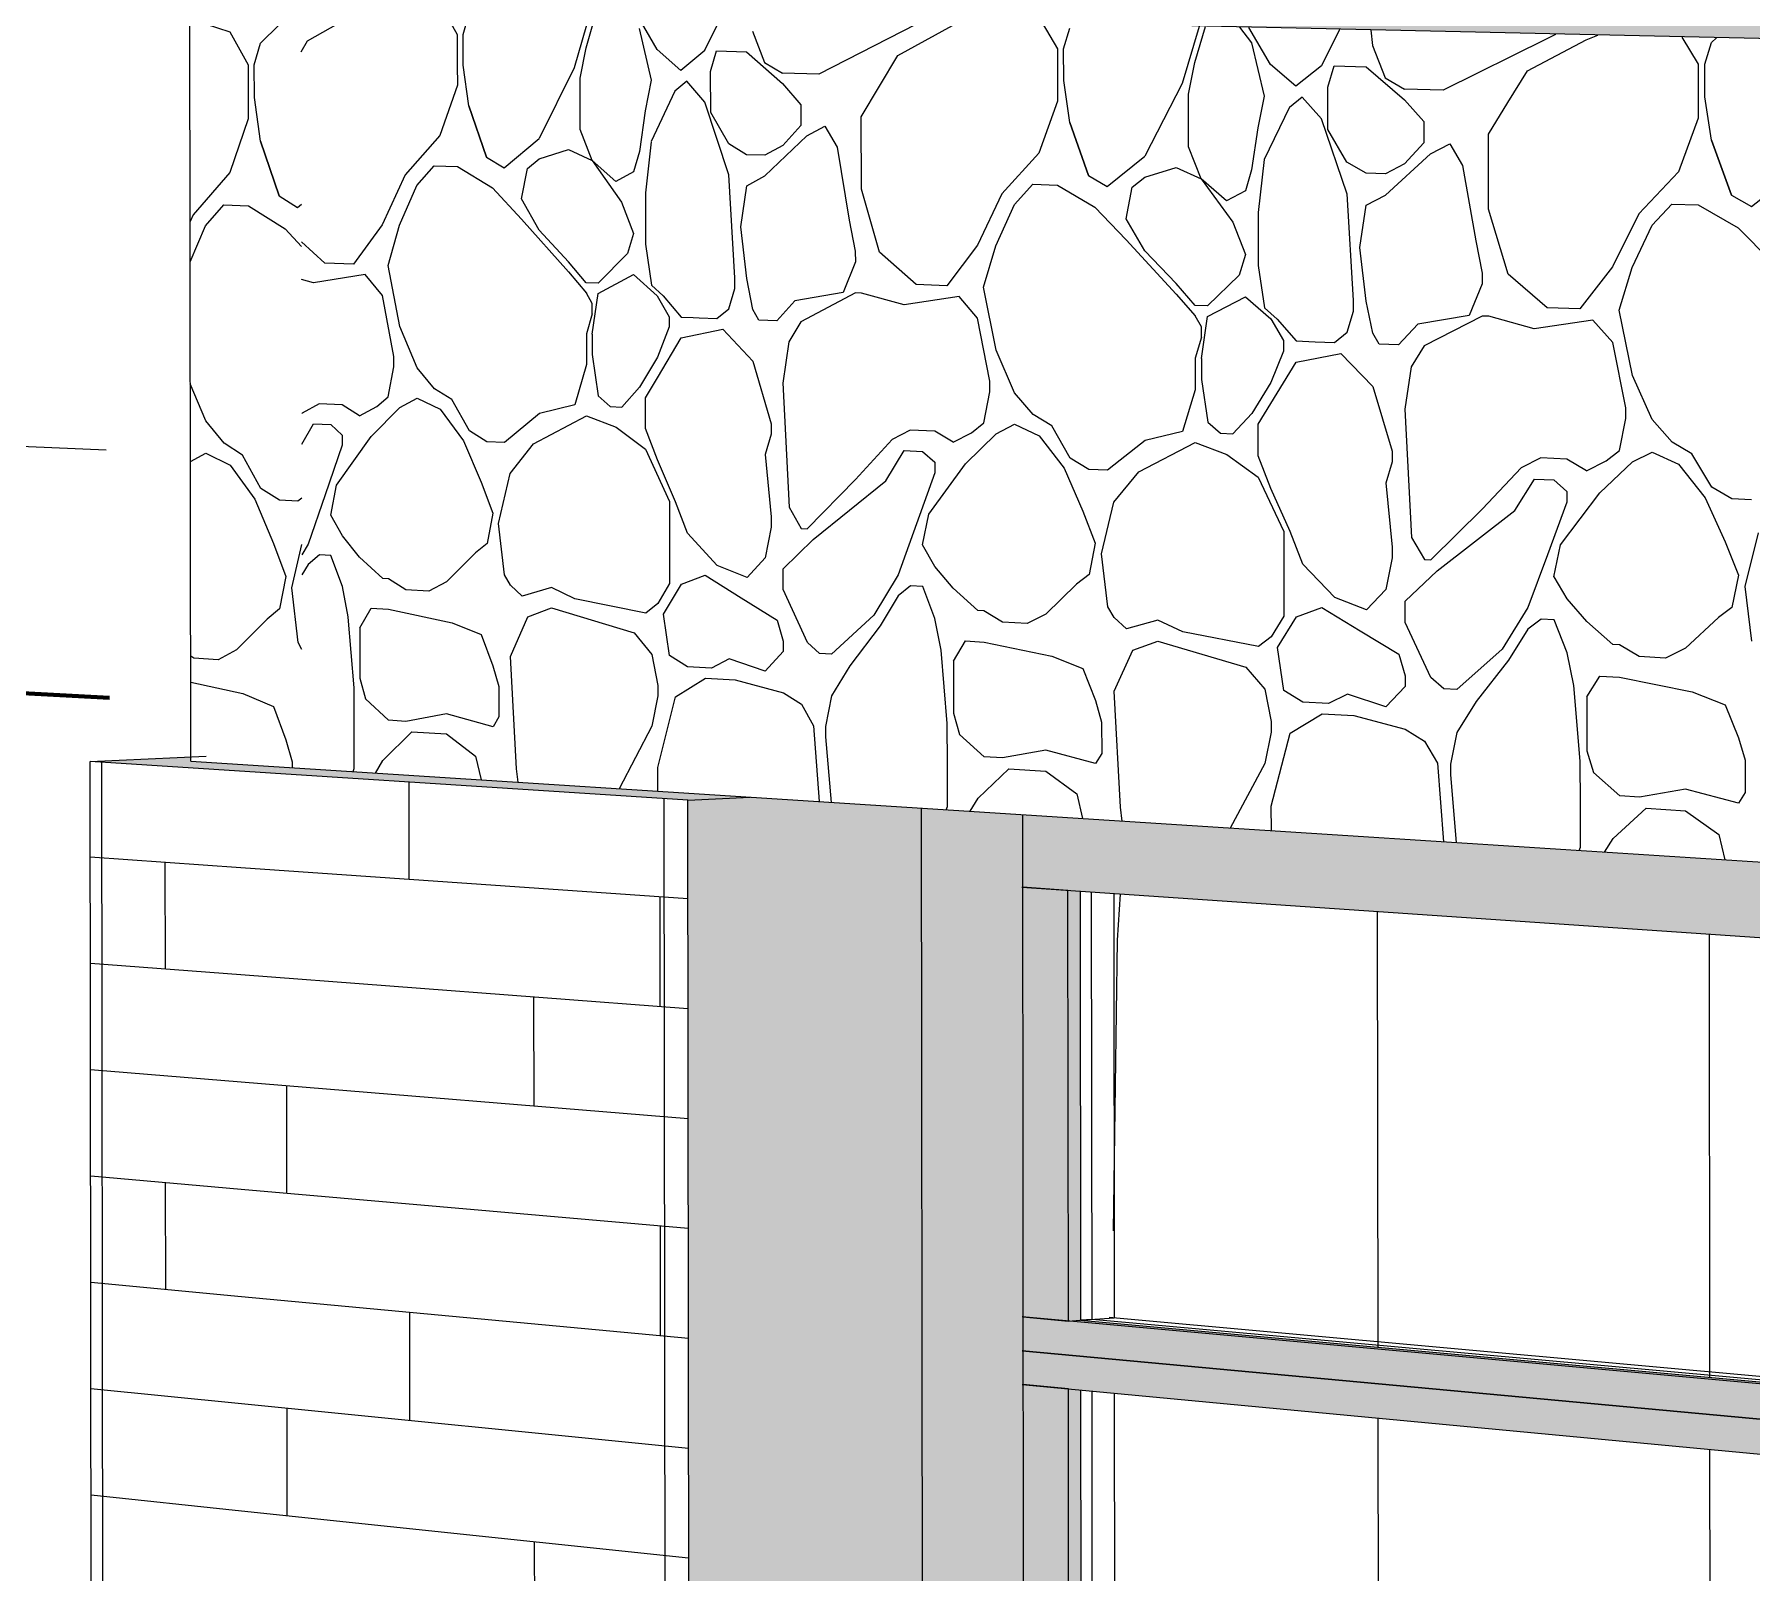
# Model space of a CAD drawing. Header units: inches. Extents: x 5690 to 5695, y -585 to 907.
# Drawn here: x 5691.4901 to 5691.5882, y 126.4581 to 126.546 of the extents above; entities that cross this region are included whole.
import ezdxf

# ---------------------------------------------------------------- set-up
doc = ezdxf.new("R2010")
doc.units = ezdxf.units.IN
doc.header["$MEASUREMENT"] = 0
for name, color, linetype, lineweight in [('A-CLNG', 13, 'Continuous', 13), ('A-DETL', 90, 'Continuous', 9), ('A-DOOR', 31, 'Continuous', 13), ('A-DOOR-2', 31, 'Continuous', 9), ('A-WALL-PATT-1', 111, 'Continuous', 9), ('C-TOPO', 7, 'Continuous', 9), ('C-TOPO-MAJR', 7, 'Continuous', 70), ('I-WALL', 2, 'Continuous', 13), ('S-FNDN', 32, 'Continuous', 13), ('S-FNDN-1', 32, 'Continuous', 9)]:
    doc.layers.add(name, color=color, linetype=linetype, lineweight=lineweight)

# ---------------------------------------------------------------- blocks, each defined once
blk = doc.blocks.new('FP_58-3D View 1 Copy 1')
at = {"layer": 'A-WALL-PATT-1'}
for p, q in [((8147.352931, 126.498982), (8147.361527, 126.49838)), ((8147.357219, 126.492579), (8147.357211, 126.498682)), ((8147.352939, 126.492904), (8147.361535, 126.492252)), ((8147.352947, 126.486827), (8147.361542, 126.486124)), ((8147.352955, 126.48075), (8147.36155, 126.479997)), ((8147.357243, 126.474273), (8147.357235, 126.480375)), ((8147.352963, 126.474674), (8147.361558, 126.473869)), ((8147.352971, 126.468597), (8147.361566, 126.467742)), ((8147.352979, 126.462521), (8147.361574, 126.461615))]:
    blk.add_line(p, q, dxfattribs=at)
blk = doc.blocks.new('FP_61-3D View 1 Copy 1')
at = {"layer": 'A-WALL-PATT-1'}
for p, q in [((8147.371149, 126.497707), (8147.371142, 126.503246)), ((8147.361527, 126.49838), (8147.387058, 126.496594)), ((8147.385476, 126.490435), (8147.385468, 126.496705)), ((8147.361535, 126.492252), (8147.387066, 126.490315)), ((8147.378275, 126.484756), (8147.378268, 126.490982)), ((8147.361542, 126.486124), (8147.387073, 126.484036)), ((8147.364157, 126.479768), (8147.364149, 126.485911)), ((8147.36155, 126.479997), (8147.38708, 126.477758)), ((8147.385498, 126.471629), (8147.385491, 126.477897)), ((8147.361558, 126.473869), (8147.387088, 126.47148)), ((8147.371188, 126.466785), (8147.37118, 126.472969)), ((8147.361566, 126.467742), (8147.387095, 126.465202)), ((8147.36418, 126.461341), (8147.364172, 126.467483)), ((8147.361574, 126.461615), (8147.387103, 126.458925)), ((8147.378313, 126.453627), (8147.378306, 126.459852))]:
    blk.add_line(p, q, dxfattribs=at)
blk = doc.blocks.new('FP_67-3D View 1 Copy 1')
at = {"layer": 'A-DOOR-2'}
for p, q in [((8147.426479, 126.470959), (8147.426453, 126.495858)), ((8147.445421, 126.469241), (8147.445396, 126.494567)), ((8147.465024, 126.467463), (8147.465001, 126.493231)), ((8147.485325, 126.465621), (8147.485303, 126.491848))]:
    blk.add_line(p, q, dxfattribs=at)
blk = doc.blocks.new('FP_68-3D View 1 Copy 1')
at = {"layer": 'A-DOOR-2'}
for p, q in [((8147.426514, 126.43792), (8147.426483, 126.46691)), ((8147.445453, 126.435634), (8147.445425, 126.465122)), ((8147.465055, 126.433269), (8147.465028, 126.463272)), ((8147.485354, 126.43082), (8147.485329, 126.461356))]:
    blk.add_line(p, q, dxfattribs=at)
blk = doc.blocks.new('FP_73-3D View 1 Copy 1')
at = {"layer": 'A-WALL-PATT-1'}
for p, q in [((8147.358616, 126.547187), (8147.359144, 126.547409)), ((8147.359144, 126.547409), (8147.360892, 126.54737)), ((8147.360892, 126.54737), (8147.361418, 126.547668)), ((8147.362647, 126.545468), (8147.364802, 126.547592)), ((8147.358617, 126.546724), (8147.358796, 126.546799)), ((8147.358796, 126.546799), (8147.360893, 126.546131)), ((8147.360893, 126.546131), (8147.361947, 126.544245)), ((8147.362298, 126.544236), (8147.362648, 126.545468)), ((8147.361947, 126.544245), (8147.36195, 126.542385)), ((8147.362301, 126.542375), (8147.362298, 126.544236)), ((8147.36195, 126.542385), (8147.361951, 126.541145)), ((8147.362655, 126.539884), (8147.362301, 126.542376)), ((8147.361951, 126.541145), (8147.360904, 126.538078)), ((8147.362655, 126.539884), (8147.363714, 126.536747)), ((8147.363714, 126.536747), (8147.362655, 126.539884)), ((8147.360904, 126.538078), (8147.35881, 126.535672)), ((8147.363714, 126.536747), (8147.364772, 126.53609)), ((8147.35881, 126.535672), (8147.358632, 126.535281)), ((8147.359509, 126.53503), (8147.360556, 126.536232)), ((8147.360556, 126.536232), (8147.361958, 126.536185)), ((8147.361958, 126.536185), (8147.364069, 126.534871)), ((8147.364772, 126.53609), (8147.364989, 126.536274)), ((8147.358635, 126.532989), (8147.359509, 126.53503)), ((8147.364069, 126.534871), (8147.364992, 126.533864)), ((8147.359523, 126.523896), (8147.358644, 126.526007)), ((8147.360574, 126.52261), (8147.359523, 126.523896)), ((8147.358649, 126.521564), (8147.359526, 126.522041)), ((8147.359526, 126.522041), (8147.360925, 126.521355)), ((8147.361625, 126.521941), (8147.360574, 126.52261)), ((8147.36268, 126.520031), (8147.361625, 126.521941)), ((8147.360925, 126.521355), (8147.36233, 126.519428)), ((8147.363736, 126.519358), (8147.36268, 126.520031)), ((8147.36233, 126.519428), (8147.363388, 126.516892)), ((8147.364793, 126.519305), (8147.363736, 126.519358)), ((8147.36501, 126.519486), (8147.364793, 126.519305)), ((8147.363388, 126.516892), (8147.364094, 126.514992)), ((8147.364447, 126.514352), (8147.365014, 126.516832)), ((8147.364094, 126.514992), (8147.363744, 126.513148)), ((8147.364804, 126.511224), (8147.364447, 126.514351)), ((8147.363744, 126.513148), (8147.363041, 126.512567)), ((8147.363041, 126.512567), (8147.361289, 126.510807)), ((8147.365021, 126.510829), (8147.364804, 126.511224)), ((8147.358843, 126.510331), (8147.358664, 126.510447)), ((8147.36024, 126.510249), (8147.358843, 126.510331)), ((8147.361289, 126.510807), (8147.36024, 126.510249)), ((8147.358666, 126.508966), (8147.361643, 126.508308)), ((8147.361643, 126.508308), (8147.363399, 126.507581)), ((8147.363399, 126.507581), (8147.364106, 126.505674)), ((8147.364106, 126.505675), (8147.36446, 126.50441)), ((8147.36446, 126.50441), (8147.36446, 126.504075))]:
    blk.add_line(p, q, dxfattribs=at)
blk = doc.blocks.new('FP_74-3D View 1 Copy 1')
at = {"layer": 'A-WALL-PATT-1'}
for p, q in [((8147.373077, 126.547406), (8147.37389, 126.545971)), ((8147.365331, 126.545599), (8147.368276, 126.547258)), ((8147.374222, 126.545963), (8147.374552, 126.547115)), ((8147.381484, 126.547217), (8147.380572, 126.544061)), ((8147.381244, 126.545211), (8147.381821, 126.547209)), ((8147.385298, 126.545113), (8147.384129, 126.547157)), ((8147.388996, 126.547048), (8147.388018, 126.545046)), ((8147.400084, 126.546535), (8147.394537, 126.543705)), ((8147.399041, 126.544778), (8147.40218, 126.546488)), ((8147.4073, 126.546637), (8147.408166, 126.545154)), ((8147.40852, 126.545145), (8147.408873, 126.546336)), ((8147.416266, 126.546435), (8147.415293, 126.543176)), ((8147.416009, 126.544364), (8147.416626, 126.546427)), ((8147.418554, 126.546384), (8147.41925, 126.545495)), ((8147.420336, 126.544258), (8147.419088, 126.546372)), ((8147.364978, 126.544986), (8147.365331, 126.545599)), ((8147.37389, 126.545971), (8147.373892, 126.544231)), ((8147.374224, 126.544222), (8147.374222, 126.545963)), ((8147.38428, 126.546309), (8147.384961, 126.543363)), ((8147.390752, 126.546158), (8147.39144, 126.544373)), ((8147.41925, 126.545495), (8147.419976, 126.542451)), ((8147.424282, 126.546255), (8147.423238, 126.544187)), ((8147.426067, 126.546215), (8147.426156, 126.545336)), ((8147.436121, 126.545717), (8147.430197, 126.542796)), ((8147.435007, 126.543901), (8147.43836, 126.545666)), ((8147.436616, 126.545978), (8147.436121, 126.545716)), ((8147.43836, 126.545666), (8147.439024, 126.545924)), ((8147.44383, 126.545816), (8147.444755, 126.544282)), ((8147.445133, 126.544273), (8147.44551, 126.545503)), ((8147.44551, 126.545503), (8147.445804, 126.545771)), ((8147.380909, 126.543468), (8147.381244, 126.545211)), ((8147.386658, 126.543905), (8147.385298, 126.545113)), ((8147.388019, 126.545046), (8147.386658, 126.543906)), ((8147.388361, 126.543862), (8147.388701, 126.54503)), ((8147.388701, 126.54503), (8147.390411, 126.544988)), ((8147.390411, 126.544988), (8147.392471, 126.543167)), ((8147.39144, 126.544373), (8147.392471, 126.543757)), ((8147.398, 126.543023), (8147.399041, 126.544778)), ((8147.408166, 126.545154), (8147.408168, 126.543357)), ((8147.408522, 126.543348), (8147.40852, 126.545145)), ((8147.415652, 126.542564), (8147.416009, 126.544364)), ((8147.426156, 126.545334), (8147.42689, 126.543489)), ((8147.373892, 126.544231), (8147.373893, 126.543071)), ((8147.374559, 126.541893), (8147.374224, 126.544223)), ((8147.380573, 126.544062), (8147.378565, 126.540036)), ((8147.380913, 126.540549), (8147.380909, 126.543468)), ((8147.388364, 126.541511), (8147.388361, 126.543862)), ((8147.394537, 126.543705), (8147.392471, 126.543757)), ((8147.421787, 126.54301), (8147.420336, 126.544258)), ((8147.423239, 126.544188), (8147.421787, 126.54301)), ((8147.423604, 126.542964), (8147.423967, 126.54417)), ((8147.423967, 126.54417), (8147.425792, 126.544125)), ((8147.425792, 126.544125), (8147.427991, 126.542242)), ((8147.42689, 126.543489), (8147.427991, 126.542852)), ((8147.433895, 126.542089), (8147.435007, 126.543901)), ((8147.444755, 126.544282), (8147.444757, 126.542425)), ((8147.445135, 126.542415), (8147.445133, 126.544273)), ((8147.373893, 126.543071), (8147.372902, 126.540201)), ((8147.384961, 126.543363), (8147.384625, 126.541614)), ((8147.38632, 126.542741), (8147.384966, 126.539847)), ((8147.386999, 126.54331), (8147.38632, 126.542741)), ((8147.388022, 126.542108), (8147.386999, 126.54331)), ((8147.392471, 126.543167), (8147.393505, 126.541959)), ((8147.396961, 126.541272), (8147.398, 126.543023)), ((8147.408168, 126.543357), (8147.408169, 126.54216)), ((8147.408879, 126.540943), (8147.408522, 126.543349)), ((8147.415294, 126.543177), (8147.413151, 126.53902)), ((8147.415656, 126.539549), (8147.415652, 126.542564)), ((8147.419976, 126.542451), (8147.419616, 126.540645)), ((8147.42215, 126.542395), (8147.421425, 126.541807)), ((8147.423242, 126.541152), (8147.42215, 126.542395)), ((8147.423607, 126.540535), (8147.423604, 126.542964)), ((8147.430197, 126.542796), (8147.427991, 126.542852)), ((8147.444757, 126.542425), (8147.444758, 126.541187)), ((8147.445516, 126.539928), (8147.445135, 126.542416)), ((8147.374559, 126.541893), (8147.37556, 126.538961)), ((8147.37556, 126.538961), (8147.374559, 126.541893)), ((8147.384625, 126.541614), (8147.384289, 126.539281)), ((8147.389393, 126.53795), (8147.388023, 126.542106)), ((8147.38939, 126.539717), (8147.388364, 126.541511)), ((8147.393505, 126.541959), (8147.393506, 126.541368)), ((8147.408169, 126.54216), (8147.407111, 126.539197)), ((8147.421425, 126.541808), (8147.41998, 126.538819)), ((8147.427991, 126.542243), (8147.429095, 126.540993)), ((8147.432785, 126.54028), (8147.433895, 126.542089)), ((8147.381588, 126.538777), (8147.380913, 126.540549)), ((8147.393506, 126.540777), (8147.392475, 126.539626)), ((8147.393506, 126.541368), (8147.393506, 126.540777)), ((8147.393852, 126.540177), (8147.394886, 126.540738)), ((8147.394886, 126.540738), (8147.395578, 126.539535)), ((8147.396966, 126.537124), (8147.396961, 126.541272)), ((8147.408879, 126.540943), (8147.409946, 126.537914)), ((8147.409946, 126.537914), (8147.408879, 126.540943)), ((8147.419616, 126.540645), (8147.419257, 126.538235)), ((8147.424704, 126.536855), (8147.423243, 126.54115)), ((8147.424702, 126.53868), (8147.423607, 126.540535)), ((8147.429095, 126.540993), (8147.429095, 126.540383)), ((8147.444758, 126.541187), (8147.443627, 126.538125)), ((8147.372902, 126.540201), (8147.370921, 126.537946)), ((8147.376561, 126.538349), (8147.378564, 126.540034)), ((8147.384966, 126.539846), (8147.38463, 126.536927)), ((8147.390417, 126.539098), (8147.38939, 126.539717)), ((8147.392475, 126.539626), (8147.391446, 126.539067)), ((8147.391447, 126.537887), (8147.393851, 126.540176)), ((8147.395578, 126.539536), (8147.396275, 126.53537)), ((8147.416376, 126.537718), (8147.415656, 126.539549)), ((8147.429096, 126.539772), (8147.427995, 126.538584)), ((8147.429095, 126.540383), (8147.429096, 126.539772)), ((8147.429464, 126.539151), (8147.430569, 126.539731)), ((8147.430569, 126.539731), (8147.431308, 126.538487)), ((8147.432789, 126.535994), (8147.432785, 126.54028)), ((8147.445516, 126.539928), (8147.446656, 126.536796)), ((8147.446656, 126.536796), (8147.445516, 126.539928)), ((8147.371582, 126.537346), (8147.372573, 126.538473)), ((8147.372573, 126.538473), (8147.373899, 126.538432)), ((8147.37556, 126.538961), (8147.376561, 126.538349)), ((8147.377897, 126.538308), (8147.378566, 126.53887)), ((8147.378566, 126.53887), (8147.380242, 126.539402)), ((8147.380242, 126.539402), (8147.381588, 126.538777)), ((8147.381588, 126.538778), (8147.383278, 126.536386)), ((8147.382939, 126.537567), (8147.381588, 126.538777)), ((8147.384289, 126.539281), (8147.383952, 126.53812)), ((8147.391446, 126.539067), (8147.390417, 126.539098)), ((8147.407111, 126.539197), (8147.404999, 126.53687)), ((8147.411013, 126.537281), (8147.41315, 126.539019)), ((8147.41998, 126.538819), (8147.419621, 126.535804)), ((8147.425798, 126.53804), (8147.424702, 126.53868)), ((8147.426896, 126.536788), (8147.429464, 126.539151)), ((8147.427995, 126.538584), (8147.426896, 126.538007)), ((8147.431308, 126.538487), (8147.432051, 126.534181)), ((8147.370921, 126.537946), (8147.369606, 126.5351)), ((8147.373899, 126.538432), (8147.375896, 126.537208)), ((8147.377565, 126.536572), (8147.377897, 126.538308)), ((8147.383952, 126.53812), (8147.382939, 126.537567)), ((8147.389741, 126.53206), (8147.389392, 126.537957)), ((8147.39042, 126.537331), (8147.391447, 126.537888)), ((8147.409946, 126.537914), (8147.411013, 126.537281)), ((8147.412438, 126.537237), (8147.413152, 126.537816)), ((8147.413151, 126.537816), (8147.41494, 126.538364)), ((8147.41494, 126.538364), (8147.416376, 126.537718)), ((8147.417816, 126.536466), (8147.416376, 126.537718)), ((8147.416376, 126.537718), (8147.418178, 126.535246)), ((8147.419257, 126.538235), (8147.418898, 126.537037)), ((8147.426896, 126.538007), (8147.425798, 126.53804)), ((8147.443627, 126.538125), (8147.441369, 126.535723)), ((8147.447797, 126.536141), (8147.450081, 126.537936)), ((8147.370594, 126.535066), (8147.371582, 126.537346)), ((8147.375896, 126.537208), (8147.377566, 126.535409)), ((8147.378571, 126.534792), (8147.377565, 126.536572)), ((8147.38463, 126.536928), (8147.384632, 126.53517)), ((8147.39008, 126.534986), (8147.39042, 126.537331)), ((8147.398011, 126.533532), (8147.396966, 126.537124)), ((8147.404999, 126.536871), (8147.403597, 126.533934)), ((8147.405704, 126.536251), (8147.40676, 126.537413)), ((8147.40676, 126.537413), (8147.408174, 126.537369)), ((8147.408174, 126.537369), (8147.410303, 126.536103)), ((8147.412084, 126.535445), (8147.412438, 126.537237)), ((8147.418898, 126.537037), (8147.417816, 126.536466)), ((8147.425075, 126.530769), (8147.424703, 126.536862)), ((8147.4258, 126.536214), (8147.426897, 126.536789)), ((8147.446656, 126.536796), (8147.447797, 126.536141)), ((8147.383278, 126.536386), (8147.383956, 126.534607)), ((8147.40465, 126.533897), (8147.405704, 126.536251)), ((8147.410303, 126.536103), (8147.412085, 126.534243)), ((8147.419621, 126.535804), (8147.419623, 126.533989)), ((8147.425437, 126.533792), (8147.4258, 126.536214)), ((8147.433905, 126.53228), (8147.432789, 126.535994)), ((8147.44137, 126.535723), (8147.439871, 126.532689)), ((8147.442122, 126.535081), (8147.443252, 126.536282)), ((8147.443252, 126.536282), (8147.444763, 126.536235)), ((8147.444763, 126.536235), (8147.447038, 126.534924)), ((8147.369606, 126.5351), (8147.367965, 126.53285)), ((8147.369938, 126.532778), (8147.370594, 126.535066)), ((8147.377566, 126.535409), (8147.38025, 126.532402)), ((8147.38025, 126.532985), (8147.378571, 126.534792)), ((8147.383956, 126.534607), (8147.383619, 126.533449)), ((8147.384632, 126.53517), (8147.384634, 126.533998)), ((8147.390426, 126.532029), (8147.39008, 126.534986)), ((8147.396275, 126.535369), (8147.396623, 126.533581)), ((8147.413156, 126.533605), (8147.412084, 126.535445)), ((8147.418178, 126.535246), (8147.418901, 126.533408)), ((8147.440997, 126.53265), (8147.442122, 126.535082)), ((8147.447038, 126.534924), (8147.448942, 126.532999)), ((8147.366327, 126.53291), (8147.364992, 126.534132)), ((8147.384634, 126.533999), (8147.384975, 126.531643)), ((8147.396623, 126.53358), (8147.396624, 126.532988)), ((8147.403597, 126.533933), (8147.401847, 126.531612)), ((8147.40395, 126.531536), (8147.40465, 126.533897)), ((8147.412084, 126.534244), (8147.414947, 126.531135)), ((8147.414947, 126.531737), (8147.413156, 126.533605)), ((8147.419623, 126.533989), (8147.419624, 126.532778)), ((8147.425806, 126.530737), (8147.425437, 126.533792)), ((8147.432051, 126.534181), (8147.432423, 126.532332)), ((8147.367965, 126.53285), (8147.366327, 126.53291)), ((8147.370602, 126.529286), (8147.369938, 126.532778)), ((8147.38126, 126.531781), (8147.38025, 126.532985)), ((8147.383619, 126.533449), (8147.381934, 126.531756)), ((8147.396624, 126.532988), (8147.395934, 126.531236)), ((8147.400101, 126.531676), (8147.398011, 126.533532)), ((8147.418901, 126.533408), (8147.418542, 126.532212)), ((8147.419624, 126.532779), (8147.419988, 126.530345)), ((8147.439871, 126.532689), (8147.438002, 126.530292)), ((8147.440248, 126.53021), (8147.440997, 126.53265)), ((8147.365675, 126.531783), (8147.364995, 126.53198)), ((8147.368623, 126.532249), (8147.365675, 126.531783)), ((8147.369611, 126.531058), (8147.368623, 126.532249)), ((8147.380251, 126.532401), (8147.381261, 126.531197)), ((8147.381934, 126.531756), (8147.38126, 126.531781)), ((8147.381934, 126.531171), (8147.383959, 126.532266)), ((8147.383959, 126.532266), (8147.385315, 126.531044)), ((8147.384975, 126.531643), (8147.385654, 126.531031)), ((8147.389742, 126.531466), (8147.389741, 126.532055)), ((8147.39077, 126.53025), (8147.390426, 126.53203)), ((8147.401847, 126.531612), (8147.400101, 126.531676)), ((8147.416024, 126.530492), (8147.414947, 126.531737)), ((8147.418542, 126.532212), (8147.416743, 126.530465)), ((8147.432423, 126.53172), (8147.431686, 126.529911)), ((8147.432423, 126.532332), (8147.432423, 126.53172)), ((8147.436137, 126.53036), (8147.433905, 126.53228)), ((8147.370274, 126.527565), (8147.369611, 126.531058)), ((8147.381598, 126.5306), (8147.381261, 126.531197)), ((8147.3816, 126.528848), (8147.381934, 126.531171)), ((8147.385315, 126.531044), (8147.385995, 126.529845)), ((8147.385654, 126.531031), (8147.386675, 126.529819)), ((8147.389402, 126.530302), (8147.389742, 126.531466)), ((8147.393174, 126.530748), (8147.392143, 126.529607)), ((8147.395934, 126.531236), (8147.393174, 126.530748)), ((8147.396626, 126.531211), (8147.393519, 126.529554)), ((8147.396973, 126.531198), (8147.396626, 126.531211)), ((8147.399406, 126.530514), (8147.396973, 126.531198)), ((8147.402548, 126.530991), (8147.399405, 126.530514)), ((8147.403601, 126.52976), (8147.402548, 126.530991)), ((8147.404657, 126.527929), (8147.40395, 126.531536)), ((8147.414948, 126.531134), (8147.416025, 126.529888)), ((8147.416744, 126.529861), (8147.418904, 126.530989)), ((8147.418904, 126.530989), (8147.420351, 126.529726)), ((8147.425076, 126.530156), (8147.425075, 126.530764)), ((8147.426173, 126.528898), (8147.425806, 126.530738)), ((8147.381599, 126.530016), (8147.381264, 126.528861)), ((8147.381599, 126.530016), (8147.381598, 126.5306)), ((8147.385995, 126.529845), (8147.385996, 126.529259)), ((8147.386675, 126.529819), (8147.387355, 126.529793)), ((8147.387355, 126.529793), (8147.387696, 126.52978)), ((8147.387696, 126.52978), (8147.388719, 126.52974)), ((8147.388719, 126.52974), (8147.389402, 126.530302)), ((8147.391114, 126.529647), (8147.39077, 126.53025)), ((8147.392143, 126.529607), (8147.391114, 126.529647)), ((8147.404308, 126.526153), (8147.403601, 126.52976)), ((8147.416743, 126.530465), (8147.416024, 126.530492)), ((8147.416385, 126.529272), (8147.416025, 126.529888)), ((8147.416387, 126.527462), (8147.416744, 126.529861)), ((8147.419989, 126.530345), (8147.420713, 126.529712)), ((8147.420351, 126.529726), (8147.421077, 126.528487)), ((8147.420713, 126.529712), (8147.421802, 126.528459)), ((8147.424712, 126.528954), (8147.425076, 126.530156)), ((8147.431686, 126.529911), (8147.428739, 126.52941)), ((8147.432425, 126.529883), (8147.429108, 126.528175)), ((8147.432795, 126.52987), (8147.432425, 126.529883)), ((8147.435393, 126.52916), (8147.432795, 126.52987)), ((8147.43875, 126.529649), (8147.435393, 126.52916)), ((8147.438002, 126.530292), (8147.436136, 126.53036)), ((8147.439875, 126.528375), (8147.43875, 126.529649)), ((8147.441003, 126.526481), (8147.440248, 126.53021)), ((8147.371595, 126.526932), (8147.370602, 126.529286)), ((8147.381264, 126.528861), (8147.381265, 126.527693)), ((8147.3816, 126.528848), (8147.381602, 126.527679)), ((8147.385996, 126.529259), (8147.385319, 126.527527)), ((8147.386676, 126.528645), (8147.389061, 126.529138)), ((8147.389061, 126.529139), (8147.390774, 126.527304)), ((8147.393519, 126.529554), (8147.392832, 126.5284)), ((8147.416386, 126.528668), (8147.416028, 126.527476)), ((8147.416386, 126.528668), (8147.416385, 126.529272)), ((8147.423984, 126.528374), (8147.424712, 126.528954)), ((8147.42654, 126.528275), (8147.426173, 126.528898)), ((8147.428739, 126.52941), (8147.427639, 126.528232)), ((8147.381265, 126.527693), (8147.381266, 126.527109)), ((8147.385321, 126.526355), (8147.386676, 126.528645)), ((8147.392832, 126.5284), (8147.392491, 126.526053)), ((8147.405716, 126.525497), (8147.404657, 126.527929)), ((8147.421077, 126.527881), (8147.420355, 126.526093)), ((8147.421077, 126.528487), (8147.421077, 126.527881)), ((8147.421802, 126.528458), (8147.422528, 126.52843)), ((8147.421803, 126.527246), (8147.424349, 126.527752)), ((8147.422528, 126.52843), (8147.422892, 126.528416)), ((8147.422892, 126.528416), (8147.423984, 126.528374)), ((8147.424349, 126.527752), (8147.426176, 126.525854)), ((8147.427639, 126.528232), (8147.42654, 126.528275)), ((8147.429108, 126.528176), (8147.428374, 126.526984)), ((8147.440629, 126.524646), (8147.439875, 126.528375)), ((8147.369947, 126.525268), (8147.370275, 126.526987)), ((8147.370275, 126.526987), (8147.370274, 126.527565)), ((8147.372589, 126.525732), (8147.371595, 126.526932)), ((8147.381266, 126.527109), (8147.380596, 126.524803)), ((8147.381602, 126.52768), (8147.381941, 126.525329)), ((8147.385319, 126.527527), (8147.384305, 126.525812)), ((8147.390774, 126.527304), (8147.391807, 126.523723)), ((8147.416028, 126.527476), (8147.416029, 126.52627)), ((8147.416387, 126.527462), (8147.416388, 126.526255)), ((8147.420356, 126.524882), (8147.421803, 126.527246)), ((8147.428374, 126.526984), (8147.42801, 126.52456)), ((8147.373584, 126.525109), (8147.372589, 126.525732)), ((8147.383292, 126.524685), (8147.384305, 126.525812)), ((8147.384644, 126.525212), (8147.385321, 126.526355)), ((8147.392491, 126.526058), (8147.392843, 126.518961)), ((8147.404308, 126.525556), (8147.404308, 126.526153)), ((8147.416029, 126.52627), (8147.41603, 126.525667)), ((8147.416388, 126.526256), (8147.41675, 126.523827)), ((8147.420355, 126.526093), (8147.419272, 126.524322)), ((8147.426176, 126.525854), (8147.427279, 126.522154)), ((8147.442133, 126.523966), (8147.441003, 126.526481)), ((8147.36601, 126.524865), (8147.365031, 126.524333)), ((8147.36732, 126.524807), (8147.36601, 126.524865)), ((8147.368305, 126.524187), (8147.36732, 126.524807)), ((8147.36929, 126.52472), (8147.369948, 126.525268)), ((8147.370607, 126.524662), (8147.371597, 126.525196)), ((8147.371597, 126.525196), (8147.372921, 126.524559)), ((8147.374582, 126.523325), (8147.373584, 126.525109)), ((8147.380596, 126.524803), (8147.378584, 126.524309)), ((8147.381941, 126.525328), (8147.382617, 126.524715)), ((8147.384646, 126.523455), (8147.384644, 126.525212)), ((8147.403959, 126.523782), (8147.404308, 126.525556)), ((8147.406775, 126.524257), (8147.405716, 126.525497)), ((8147.41603, 126.525667), (8147.415315, 126.523286)), ((8147.419634, 126.523702), (8147.420356, 126.524882)), ((8147.365031, 126.524333), (8147.365004, 126.524303)), ((8147.368305, 126.524187), (8147.36929, 126.52472)), ((8147.368963, 126.523003), (8147.370607, 126.524662)), ((8147.372921, 126.524559), (8147.37425, 126.52276)), ((8147.378583, 126.524309), (8147.377247, 126.523204)), ((8147.378251, 126.522577), (8147.381269, 126.52419)), ((8147.381269, 126.52419), (8147.382955, 126.52353)), ((8147.382617, 126.524715), (8147.383292, 126.524685)), ((8147.403258, 126.523217), (8147.403959, 126.523782)), ((8147.407836, 126.523613), (8147.406775, 126.524257)), ((8147.41675, 126.523826), (8147.41747, 126.523191)), ((8147.418191, 126.52316), (8147.419272, 126.524322)), ((8147.428009, 126.524565), (8147.428384, 126.517231)), ((8147.440256, 126.522196), (8147.44063, 126.524029)), ((8147.44063, 126.524029), (8147.440629, 126.524646)), ((8147.443265, 126.522682), (8147.442133, 126.523966)), ((8147.365007, 126.522563), (8147.365685, 126.523729)), ((8147.365685, 126.523729), (8147.366666, 126.523684)), ((8147.366666, 126.523684), (8147.367322, 126.523079)), ((8147.366998, 126.520214), (8147.368963, 126.523003)), ((8147.367322, 126.523079), (8147.367322, 126.522502)), ((8147.37558, 126.522699), (8147.374582, 126.523325)), ((8147.377247, 126.523204), (8147.37658, 126.522653)), ((8147.382955, 126.52353), (8147.384648, 126.522283)), ((8147.385326, 126.521666), (8147.384646, 126.523454)), ((8147.391808, 126.523134), (8147.391466, 126.52197)), ((8147.391807, 126.523723), (8147.391808, 126.523134)), ((8147.398718, 126.522824), (8147.396638, 126.520548)), ((8147.399762, 126.523371), (8147.398718, 126.522824)), ((8147.401158, 126.52331), (8147.399762, 126.523371)), ((8147.402207, 126.522668), (8147.401158, 126.52331)), ((8147.402207, 126.522668), (8147.403258, 126.523217)), ((8147.402909, 126.521445), (8147.404662, 126.523155)), ((8147.404662, 126.523154), (8147.405718, 126.523705)), ((8147.405718, 126.523705), (8147.407129, 126.523045)), ((8147.407129, 126.523045), (8147.408546, 126.521186)), ((8147.4089, 126.521769), (8147.407836, 126.523613)), ((8147.413168, 126.522778), (8147.411742, 126.52164)), ((8147.415315, 126.523286), (8147.413168, 126.522778)), ((8147.41747, 126.523191), (8147.418191, 126.52316)), ((8147.419636, 126.521887), (8147.419634, 126.523702)), ((8147.367322, 126.522502), (8147.366344, 126.51967)), ((8147.37425, 126.52276), (8147.37525, 126.520392)), ((8147.37658, 126.522653), (8147.37558, 126.522699)), ((8147.376916, 126.520894), (8147.378251, 126.522577)), ((8147.384648, 126.522283), (8147.386008, 126.519288)), ((8147.391466, 126.521972), (8147.391813, 126.518418)), ((8147.398373, 126.520466), (8147.399415, 126.522199)), ((8147.399415, 126.522199), (8147.400461, 126.522152)), ((8147.400461, 126.522151), (8147.40116, 126.521525)), ((8147.412813, 126.52099), (8147.416033, 126.522651)), ((8147.416033, 126.522651), (8147.417832, 126.521968)), ((8147.417832, 126.521968), (8147.419637, 126.520677)), ((8147.420361, 126.520038), (8147.419636, 126.521887)), ((8147.427279, 126.522154), (8147.427279, 126.521544)), ((8147.439507, 126.521612), (8147.440256, 126.522196)), ((8147.441008, 126.521546), (8147.442135, 126.522114)), ((8147.442135, 126.522113), (8147.443644, 126.521429)), ((8147.444398, 126.522015), (8147.443265, 126.522682)), ((8147.445535, 126.520107), (8147.444398, 126.522015)), ((8147.376252, 126.51802), (8147.376916, 126.520894)), ((8147.386348, 126.519272), (8147.385326, 126.521666)), ((8147.40116, 126.52093), (8147.400117, 126.518007)), ((8147.400814, 126.518568), (8147.402909, 126.521445)), ((8147.40116, 126.521525), (8147.40116, 126.52093)), ((8147.408546, 126.521186), (8147.409612, 126.518739)), ((8147.409965, 126.521121), (8147.4089, 126.521769)), ((8147.411031, 126.521072), (8147.409965, 126.521121)), ((8147.411742, 126.52164), (8147.411031, 126.521072)), ((8147.411389, 126.519254), (8147.412813, 126.52099)), ((8147.427279, 126.521544), (8147.426914, 126.520342)), ((8147.434658, 126.521214), (8147.432437, 126.518865)), ((8147.435773, 126.521778), (8147.434658, 126.521214)), ((8147.437264, 126.521712), (8147.435773, 126.521778)), ((8147.438385, 126.521047), (8147.437264, 126.521712)), ((8147.438385, 126.521047), (8147.439507, 126.521612)), ((8147.439134, 126.519782), (8147.441008, 126.521546)), ((8147.443644, 126.521429), (8147.445157, 126.519505)), ((8147.366672, 126.518502), (8147.366998, 126.520214)), ((8147.37525, 126.520392), (8147.375918, 126.518618)), ((8147.396638, 126.520548), (8147.393878, 126.517724)), ((8147.394223, 126.517116), (8147.398373, 126.520466)), ((8147.419637, 126.520677), (8147.421088, 126.517581)), ((8147.421451, 126.517563), (8147.420361, 126.520038)), ((8147.426914, 126.520344), (8147.427284, 126.516672)), ((8147.434289, 126.518778), (8147.435402, 126.520567)), ((8147.435402, 126.520567), (8147.436519, 126.520516)), ((8147.436519, 126.520516), (8147.437265, 126.519867)), ((8147.437265, 126.519867), (8147.437266, 126.519252)), ((8147.446673, 126.519435), (8147.445535, 126.520107)), ((8147.366344, 126.51967), (8147.365367, 126.516843)), ((8147.386008, 126.519288), (8147.38601, 126.517529)), ((8147.38703, 126.517477), (8147.386348, 126.519272)), ((8147.392843, 126.518956), (8147.393533, 126.517741)), ((8147.410681, 126.516287), (8147.411389, 126.519254)), ((8147.432437, 126.518865), (8147.429488, 126.515951)), ((8147.437266, 126.519252), (8147.436151, 126.516234)), ((8147.436895, 126.516812), (8147.439134, 126.519782)), ((8147.445157, 126.519505), (8147.446296, 126.516974)), ((8147.447813, 126.519383), (8147.446673, 126.519435)), ((8147.367329, 126.517317), (8147.366672, 126.518502)), ((8147.375918, 126.518618), (8147.375588, 126.516892)), ((8147.37659, 126.515096), (8147.376252, 126.51802)), ((8147.391813, 126.518416), (8147.391814, 126.517826)), ((8147.400117, 126.518007), (8147.399075, 126.51509)), ((8147.400467, 126.516801), (8147.400814, 126.518568)), ((8147.409612, 126.518739), (8147.410325, 126.516905)), ((8147.429857, 126.515322), (8147.434289, 126.518778)), ((8147.368315, 126.516113), (8147.367329, 126.517317)), ((8147.38601, 126.517529), (8147.386013, 126.514597)), ((8147.388736, 126.515628), (8147.38703, 126.517478)), ((8147.391814, 126.517826), (8147.391473, 126.516075)), ((8147.392504, 126.515432), (8147.394223, 126.517116)), ((8147.393533, 126.517741), (8147.393878, 126.517724)), ((8147.410325, 126.516905), (8147.409971, 126.515124)), ((8147.421088, 126.517581), (8147.42109, 126.515763)), ((8147.422178, 126.515708), (8147.421451, 126.517563)), ((8147.428384, 126.517226), (8147.42912, 126.515969)), ((8147.446296, 126.516974), (8147.447057, 126.515077)), ((8147.447437, 126.514437), (8147.448195, 126.517503)), ((8147.365367, 126.516843), (8147.365015, 126.516239)), ((8147.366021, 126.516233), (8147.365368, 126.515693)), ((8147.366675, 126.516199), (8147.366021, 126.516233)), ((8147.367333, 126.514436), (8147.366675, 126.516199)), ((8147.369631, 126.514889), (8147.368315, 126.516113)), ((8147.374923, 126.516346), (8147.373265, 126.514694)), ((8147.375588, 126.516892), (8147.374923, 126.516346)), ((8147.391473, 126.516075), (8147.390446, 126.51495)), ((8147.401166, 126.515576), (8147.400467, 126.516801)), ((8147.41104, 126.513267), (8147.410681, 126.516287)), ((8147.427285, 126.516061), (8147.42692, 126.514252)), ((8147.427284, 126.51667), (8147.427285, 126.516061)), ((8147.42912, 126.515969), (8147.429488, 126.515951)), ((8147.436151, 126.516234), (8147.435038, 126.513221)), ((8147.436524, 126.514987), (8147.436895, 126.516812)), ((8147.365368, 126.515693), (8147.365016, 126.515089)), ((8147.376924, 126.514498), (8147.376589, 126.515097)), ((8147.386693, 126.514561), (8147.388054, 126.515076)), ((8147.388054, 126.515076), (8147.390105, 126.513791)), ((8147.390446, 126.51495), (8147.388736, 126.515628)), ((8147.392505, 126.514252), (8147.392504, 126.515432)), ((8147.399075, 126.51509), (8147.397688, 126.512791)), ((8147.402217, 126.514332), (8147.401166, 126.515577)), ((8147.409971, 126.515124), (8147.409262, 126.514561)), ((8147.42109, 126.515763), (8147.421093, 126.512734)), ((8147.423999, 126.513795), (8147.422178, 126.515709)), ((8147.428021, 126.513586), (8147.429857, 126.515322)), ((8147.437272, 126.51372), (8147.436525, 126.514987)), ((8147.447057, 126.515077), (8147.446679, 126.513236)), ((8147.367663, 126.51269), (8147.367333, 126.514436)), ((8147.36996, 126.514871), (8147.369631, 126.514889)), ((8147.37095, 126.51424), (8147.36996, 126.514871)), ((8147.372272, 126.514168), (8147.37095, 126.51424)), ((8147.373265, 126.514694), (8147.372272, 126.514168)), ((8147.377593, 126.51388), (8147.376924, 126.514498)), ((8147.379266, 126.514372), (8147.377593, 126.51388)), ((8147.380609, 126.513717), (8147.379266, 126.514372)), ((8147.386013, 126.514597), (8147.385336, 126.51346)), ((8147.385676, 126.512856), (8147.386693, 126.51456)), ((8147.393885, 126.511225), (8147.392505, 126.514252)), ((8147.399772, 126.51446), (8147.399076, 126.513903)), ((8147.400469, 126.514424), (8147.399772, 126.51446)), ((8147.40117, 126.512602), (8147.400469, 126.514423)), ((8147.40362, 126.513066), (8147.402217, 126.514332)), ((8147.409262, 126.514561), (8147.407494, 126.512858)), ((8147.42692, 126.514252), (8147.425824, 126.513091)), ((8147.447821, 126.511315), (8147.447437, 126.514437)), ((8147.36832, 126.512076), (8147.368975, 126.513193)), ((8147.368975, 126.513193), (8147.369963, 126.513138)), ((8147.369963, 126.513138), (8147.373599, 126.512358)), ((8147.377928, 126.512698), (8147.379267, 126.513207)), ((8147.379267, 126.513207), (8147.383983, 126.511778)), ((8147.384659, 126.512911), (8147.380609, 126.513717)), ((8147.385336, 126.51346), (8147.384659, 126.512911)), ((8147.390105, 126.513791), (8147.392163, 126.512501)), ((8147.399076, 126.513903), (8147.398035, 126.512179)), ((8147.403971, 126.513047), (8147.40362, 126.513066)), ((8147.405026, 126.512393), (8147.403971, 126.513047)), ((8147.411396, 126.512649), (8147.41104, 126.513268)), ((8147.421819, 126.512696), (8147.423271, 126.513226)), ((8147.423271, 126.513226), (8147.42546, 126.511894)), ((8147.425824, 126.513091), (8147.423999, 126.513795)), ((8147.428022, 126.512366), (8147.428021, 126.513586)), ((8147.435038, 126.513221), (8147.433556, 126.510847)), ((8147.438393, 126.512431), (8147.437272, 126.51372)), ((8147.446679, 126.513236), (8147.445921, 126.512655)), ((8147.367996, 126.508634), (8147.367663, 126.512687)), ((8147.36832, 126.512076), (8147.368323, 126.509193)), ((8147.373599, 126.512358), (8147.375261, 126.511684)), ((8147.376929, 126.510428), (8147.377928, 126.512698)), ((8147.386018, 126.510492), (8147.385676, 126.512856)), ((8147.392163, 126.512501), (8147.392508, 126.511302)), ((8147.397687, 126.512791), (8147.395266, 126.510556)), ((8147.398035, 126.512179), (8147.396304, 126.509906)), ((8147.401521, 126.510799), (8147.40117, 126.512603)), ((8147.406435, 126.512317), (8147.405026, 126.512393)), ((8147.407494, 126.512858), (8147.406436, 126.512317)), ((8147.412109, 126.512009), (8147.411396, 126.512649)), ((8147.413894, 126.512515), (8147.412109, 126.51201)), ((8147.415327, 126.511835), (8147.413894, 126.512515)), ((8147.421093, 126.512734), (8147.42037, 126.511562)), ((8147.420733, 126.510937), (8147.421819, 126.512696)), ((8147.429495, 126.509236), (8147.428022, 126.512366)), ((8147.435039, 126.511994), (8147.433927, 126.510214)), ((8147.435782, 126.512568), (8147.435039, 126.511994)), ((8147.436527, 126.512529), (8147.435782, 126.512568)), ((8147.437275, 126.510646), (8147.436527, 126.512529)), ((8147.439892, 126.51112), (8147.438393, 126.512431)), ((8147.445921, 126.512655), (8147.444031, 126.510898)), ((8147.375261, 126.511684), (8147.375929, 126.509904)), ((8147.383983, 126.511778), (8147.385001, 126.510549)), ((8147.392508, 126.511302), (8147.392509, 126.510712)), ((8147.394576, 126.510595), (8147.393885, 126.511225)), ((8147.402221, 126.510164), (8147.402921, 126.511316)), ((8147.402921, 126.511316), (8147.403973, 126.511258)), ((8147.403973, 126.511258), (8147.40785, 126.510445)), ((8147.412467, 126.510788), (8147.413895, 126.511311)), ((8147.413895, 126.511311), (8147.418927, 126.509826)), ((8147.419648, 126.510996), (8147.415327, 126.511835)), ((8147.42037, 126.511562), (8147.419648, 126.510996)), ((8147.42546, 126.511894), (8147.427657, 126.510558)), ((8147.440267, 126.5111), (8147.439892, 126.51112)), ((8147.441394, 126.510422), (8147.440267, 126.5111)), ((8147.377271, 126.504007), (8147.376929, 126.510424)), ((8147.385001, 126.51055), (8147.385342, 126.508772)), ((8147.387039, 126.509846), (8147.386018, 126.510491)), ((8147.389425, 126.510297), (8147.388401, 126.509768)), ((8147.39148, 126.509591), (8147.389425, 126.510297)), ((8147.392509, 126.510712), (8147.39148, 126.509591)), ((8147.395266, 126.510556), (8147.394576, 126.510595)), ((8147.401876, 126.50661), (8147.401521, 126.510796)), ((8147.402221, 126.510164), (8147.402225, 126.507187)), ((8147.40785, 126.510445), (8147.409622, 126.509746)), ((8147.411401, 126.508445), (8147.412467, 126.510788)), ((8147.421098, 126.508494), (8147.420733, 126.510937)), ((8147.427657, 126.510558), (8147.428025, 126.509318)), ((8147.433555, 126.510847), (8147.430969, 126.508542)), ((8147.433927, 126.510214), (8147.432078, 126.507868)), ((8147.43765, 126.508781), (8147.437275, 126.510646)), ((8147.4429, 126.510341), (8147.441394, 126.510422)), ((8147.444031, 126.510898), (8147.4429, 126.510341)), ((8147.368323, 126.509193), (8147.368653, 126.50802)), ((8147.375929, 126.509904), (8147.376264, 126.508723)), ((8147.386361, 126.508126), (8147.388061, 126.5092)), ((8147.388401, 126.509768), (8147.387039, 126.509846)), ((8147.388061, 126.5092), (8147.389768, 126.509101)), ((8147.389768, 126.509101), (8147.392512, 126.508352)), ((8147.396304, 126.509906), (8147.395269, 126.50819)), ((8147.409622, 126.509746), (8147.410334, 126.507907)), ((8147.418927, 126.509826), (8147.420012, 126.508555)), ((8147.428025, 126.509318), (8147.428026, 126.508709)), ((8147.430232, 126.508584), (8147.429495, 126.509236)), ((8147.438398, 126.508124), (8147.439145, 126.509313)), ((8147.439145, 126.509313), (8147.440269, 126.509251)), ((8147.440269, 126.509251), (8147.444412, 126.508403)), ((8147.367999, 126.50633), (8147.367996, 126.508636)), ((8147.376264, 126.508723), (8147.376266, 126.50698)), ((8147.385342, 126.508186), (8147.385005, 126.506448)), ((8147.385342, 126.508772), (8147.385342, 126.508186)), ((8147.385347, 126.504084), (8147.386361, 126.508126)), ((8147.392512, 126.508352), (8147.393545, 126.507701)), ((8147.395269, 126.50819), (8147.394926, 126.506436)), ((8147.411764, 126.501814), (8147.411401, 126.508442)), ((8147.420012, 126.508556), (8147.420376, 126.506719)), ((8147.422187, 126.507825), (8147.421098, 126.508493)), ((8147.424734, 126.508286), (8147.423641, 126.507741)), ((8147.426927, 126.507552), (8147.424734, 126.508286)), ((8147.428026, 126.508708), (8147.426927, 126.507552)), ((8147.43097, 126.508542), (8147.430232, 126.508584)), ((8147.438028, 126.504452), (8147.43765, 126.508779)), ((8147.438398, 126.508124), (8147.438401, 126.505047)), ((8147.444412, 126.508403), (8147.446305, 126.507677)), ((8147.368653, 126.50802), (8147.369971, 126.506785)), ((8147.373274, 126.507162), (8147.37096, 126.506724)), ((8147.375933, 126.506419), (8147.373274, 126.507162)), ((8147.393545, 126.507701), (8147.394235, 126.506478)), ((8147.402225, 126.507187), (8147.402576, 126.505975)), ((8147.410334, 126.507907), (8147.410691, 126.506686)), ((8147.421463, 126.506049), (8147.423278, 126.507155)), ((8147.423641, 126.507741), (8147.422187, 126.507825)), ((8147.423278, 126.507155), (8147.4251, 126.50705)), ((8147.432078, 126.507868), (8147.430972, 126.506097)), ((8147.446305, 126.507677), (8147.447066, 126.505774)), ((8147.368002, 126.504024), (8147.367999, 126.50633)), ((8147.369644, 126.504496), (8147.371291, 126.506126)), ((8147.37096, 126.506724), (8147.369971, 126.506785)), ((8147.371291, 126.506126), (8147.373276, 126.506003)), ((8147.376266, 126.50698), (8147.375933, 126.506419)), ((8147.385006, 126.506449), (8147.383143, 126.502874)), ((8147.394236, 126.506477), (8147.394556, 126.50214)), ((8147.394926, 126.506436), (8147.394926, 126.505845)), ((8147.401878, 126.504232), (8147.401876, 126.506613)), ((8147.410691, 126.506686), (8147.410693, 126.504886)), ((8147.420376, 126.506113), (8147.420016, 126.504319)), ((8147.420376, 126.506719), (8147.420376, 126.506113)), ((8147.4251, 126.50705), (8147.428029, 126.50627)), ((8147.428028, 126.50627), (8147.429131, 126.505595)), ((8147.373276, 126.506003), (8147.374937, 126.50474)), ((8147.394926, 126.505843), (8147.395242, 126.502096)), ((8147.402576, 126.505975), (8147.40398, 126.504698)), ((8147.420381, 126.501876), (8147.421463, 126.506049)), ((8147.429131, 126.505595), (8147.429868, 126.50433)), ((8147.430972, 126.506097), (8147.430605, 126.504286)), ((8147.447066, 126.505774), (8147.447447, 126.504512)), ((8147.369215, 126.503769), (8147.369644, 126.504496)), ((8147.374937, 126.504739), (8147.375246, 126.503382)), ((8147.401881, 126.501851), (8147.401878, 126.504232)), ((8147.405035, 126.504633), (8147.40398, 126.504698)), ((8147.407503, 126.50508), (8147.405035, 126.504633)), ((8147.410338, 126.504308), (8147.407503, 126.50508)), ((8147.410693, 126.504886), (8147.410338, 126.504308)), ((8147.420016, 126.504319), (8147.418028, 126.500631)), ((8147.429868, 126.50433), (8147.430209, 126.499847)), ((8147.430605, 126.504286), (8147.430606, 126.503675)), ((8147.43803, 126.501993), (8147.438028, 126.504454)), ((8147.438401, 126.505047), (8147.438776, 126.503794)), ((8147.447447, 126.504512), (8147.447449, 126.502651)), ((8147.367935, 126.503852), (8147.368002, 126.504024)), ((8147.377359, 126.503246), (8147.377271, 126.50401)), ((8147.385349, 126.502732), (8147.385347, 126.504083)), ((8147.403632, 126.502335), (8147.405388, 126.504015)), ((8147.405388, 126.504014), (8147.407504, 126.503883)), ((8147.407504, 126.503883), (8147.409276, 126.502575)), ((8147.430606, 126.503673), (8147.430942, 126.4998)), ((8147.438776, 126.503794), (8147.440276, 126.50247)), ((8147.403175, 126.501586), (8147.403632, 126.502335)), ((8147.409276, 126.502575), (8147.409604, 126.501172)), ((8147.441402, 126.502401), (8147.440276, 126.50247)), ((8147.444039, 126.502858), (8147.441402, 126.502401)), ((8147.44707, 126.502054), (8147.444039, 126.502858)), ((8147.447449, 126.502651), (8147.44707, 126.502054)), ((8147.40181, 126.501673), (8147.401881, 126.501851)), ((8147.411858, 126.501027), (8147.411764, 126.501817)), ((8147.420382, 126.500479), (8147.420381, 126.501875)), ((8147.438032, 126.499533), (8147.43803, 126.501993)), ((8147.439903, 126.500029), (8147.441779, 126.501761)), ((8147.441779, 126.501761), (8147.444041, 126.501621)), ((8147.44404, 126.501621), (8147.445933, 126.500265)), ((8147.445933, 126.500265), (8147.446284, 126.498814)), ((8147.437956, 126.499349), (8147.438032, 126.499533)), ((8147.439415, 126.499256), (8147.439903, 126.500029))]:
    blk.add_line(p, q, dxfattribs=at)

msp = doc.modelspace()

# ---------------------------------------------------------------- hatches: boundary and pattern name
at = {"layer": 'A-CLNG'}
msp.add_hatch(color=256, dxfattribs=at).paths.add_polyline_path([(5691.643443, 126.544516), (5691.643442, 126.545904), (5691.400746, 126.551067), (5691.400747, 126.549965), (5691.642551, 126.544536)], flags=0)
at = {"layer": 'A-DOOR'}
h = msp.add_hatch(color=256, dxfattribs=at)
h.paths.add_polyline_path([(5691.633981, 126.462668), (5691.633955, 126.464759), (5691.546598, 126.472692), (5691.5466, 126.47076), (5691.633955, 126.462671)], flags=0)
h.paths.add_polyline_path([(5691.633958, 126.491287), (5691.633955, 126.495281), (5691.637559, 126.495504), (5691.546566, 126.501358), (5691.54657, 126.497241), (5691.633955, 126.491288)], flags=0)
for points in [[(5691.549193, 126.472457), (5691.549166, 126.497065), (5691.54657, 126.497241), (5691.546598, 126.472692), (5691.547062, 126.47265)], [(5691.549193, 126.472457), (5691.54989, 126.472508), (5691.549863, 126.497015), (5691.549166, 126.497059), (5691.549193, 126.47281)], [(5691.549229, 126.439911), (5691.549197, 126.468582), (5691.546602, 126.468827), (5691.546634, 126.440225), (5691.547098, 126.440169)], [(5691.549229, 126.439911), (5691.549926, 126.43998), (5691.549862, 126.468517), (5691.549197, 126.468582), (5691.549228, 126.440382)]]:
    msp.add_hatch(color=256, dxfattribs=at).paths.add_polyline_path(points, flags=0)
h = msp.add_hatch(color=256, dxfattribs=at)
h.paths.add_polyline_path([(5691.63398, 126.464757), (5691.633951, 126.464876), (5691.599893, 126.467965), (5691.599234, 126.467912), (5691.633955, 126.464759)], flags=0)
h.paths.add_polyline_path([(5691.596731, 126.46814), (5691.596701, 126.468255), (5691.549863, 126.472506), (5691.549193, 126.472457), (5691.596706, 126.468142)], flags=0)
h = msp.add_hatch(color=256, dxfattribs=at)
h.paths.add_polyline_path([(5691.634009, 126.427582), (5691.634008, 126.42967), (5691.546634, 126.440225), (5691.546636, 126.438293), (5691.633954, 126.427588)], flags=0)
h.paths.add_polyline_path([(5691.633983, 126.46058), (5691.633955, 126.462671), (5691.5466, 126.470751), (5691.546602, 126.468827), (5691.633955, 126.460582)], flags=0)
at = {"layer": 'I-WALL'}
msp.add_hatch(color=256, dxfattribs=at).paths.add_polyline_path([(5691.540957, 126.37237), (5691.546712, 126.373359), (5691.546569, 126.501358), (5691.540809, 126.501742), (5691.540956, 126.372646)], flags=0)
at = {"layer": 'S-FNDN'}
for points in [[(5691.501924, 126.503869), (5691.505376, 126.504042), (5691.499076, 126.504447), (5691.499055, 126.504698), (5691.493329, 126.504425), (5691.499299, 126.504038)], [(5691.527655, 126.370085), (5691.540957, 126.37237), (5691.540808, 126.501742), (5691.530987, 126.502395), (5691.527456, 126.502217), (5691.527624, 126.370091)]]:
    msp.add_hatch(color=256, dxfattribs=at).paths.add_polyline_path(points, flags=0)
h = msp.add_hatch(color=256, dxfattribs=at)
h.paths.add_polyline_path([(5691.67838, 126.492455), (5691.691919, 126.493333), (5691.688781, 126.493528), (5691.678823, 126.49289), (5691.637659, 126.495537), (5691.634079, 126.495321), (5691.675267, 126.492657)], flags=0)
h.paths.add_polyline_path([(5691.527456, 126.502217), (5691.530987, 126.502395), (5691.505377, 126.504036), (5691.501924, 126.503869), (5691.524922, 126.502381)], flags=0)

# ---------------------------------------------------------------- linework, layer by layer
at = {"layer": 'A-CLNG'}
msp.add_line((5691.643443, 126.544516), (5691.400747, 126.549965), dxfattribs=at)
at = {"layer": 'A-DETL'}
for p, q in [((5691.493969, 126.504383), (5691.494134, 126.377978)), ((5691.526093, 126.502305), (5691.52625, 126.370329))]:
    msp.add_line(p, q, dxfattribs=at)
at = {"layer": 'A-DOOR'}
for p, q in [((5691.546529, 126.497244), (5691.632254, 126.491403)), ((5691.549166, 126.497065), (5691.546569, 126.497241)), ((5691.549193, 126.472457), (5691.549166, 126.497065)), ((5691.549863, 126.497016), (5691.54989, 126.472501)), ((5691.550545, 126.472549), (5691.550518, 126.496969)), ((5691.551782, 126.49688), (5691.551808, 126.472649)), ((5691.552002, 126.494216), (5691.552166, 126.49685)), ((5691.551777, 126.477609), (5691.552002, 126.494216)), ((5691.632275, 126.464912), (5691.546556, 126.472696)), ((5691.546597, 126.472693), (5691.549193, 126.472457)), ((5691.549193, 126.472457), (5691.549849, 126.472505)), ((5691.550545, 126.472549), (5691.54989, 126.472501)), ((5691.54989, 126.472501), (5691.594421, 126.468462)), ((5691.549891, 126.472508), (5691.551808, 126.472649)), ((5691.594424, 126.468573), (5691.550545, 126.472549)), ((5691.551533, 126.472674), (5691.594119, 126.468823)), ((5691.546558, 126.470763), (5691.632277, 126.462826)), ((5691.632277, 126.462826), (5691.546558, 126.470763)), ((5691.546561, 126.468831), (5691.632279, 126.46074)), ((5691.549197, 126.468582), (5691.546601, 126.468827)), ((5691.549229, 126.439911), (5691.549197, 126.468582)), ((5691.549895, 126.468514), (5691.549926, 126.43997)), ((5691.55058, 126.440034), (5691.550549, 126.46845)), ((5691.551813, 126.468326), (5691.551844, 126.440167))]:
    msp.add_line(p, q, dxfattribs=at)
at = {"layer": 'C-TOPO'}
msp.add_line((5691.445309, 126.524264), (5691.494247, 126.522246), dxfattribs=at)
at = {"layer": 'C-TOPO-MAJR'}
msp.add_line((5691.445506, 126.510674), (5691.494428, 126.50807), dxfattribs=at)
at = {"layer": 'I-WALL'}
for p, q in [((5691.540957, 126.37237), (5691.540809, 126.501741)), ((5691.546569, 126.501358), (5691.546712, 126.373359))]:
    msp.add_line(p, q, dxfattribs=at)
at = {"layer": 'S-FNDN'}
for p, q in [((5691.499076, 126.504447), (5691.49902, 126.547731)), ((5691.493329, 126.504425), (5691.499959, 126.504741)), ((5691.493495, 126.378069), (5691.493329, 126.504425)), ((5691.527456, 126.502217), (5691.493329, 126.504425)), ((5691.499076, 126.504447), (5691.678857, 126.492888)), ((5691.527456, 126.502217), (5691.531013, 126.502397)), ((5691.527613, 126.370074), (5691.527456, 126.502217))]:
    msp.add_line(p, q, dxfattribs=at)

# ---------------------------------------------------------------- block references
at = {"layer": 'A-DOOR-2'}
for name in ['FP_67-3D View 1 Copy 1', 'FP_68-3D View 1 Copy 1']:
    msp.add_blockref(name, (-2455.859595, 0), dxfattribs=at)
at = {"layer": 'S-FNDN-1'}
for name in ['FP_73-3D View 1 Copy 1', 'FP_74-3D View 1 Copy 1', 'FP_61-3D View 1 Copy 1', 'FP_58-3D View 1 Copy 1']:
    msp.add_blockref(name, (-2455.859595, 0), dxfattribs=at)

doc.saveas('drawing.dxf')
